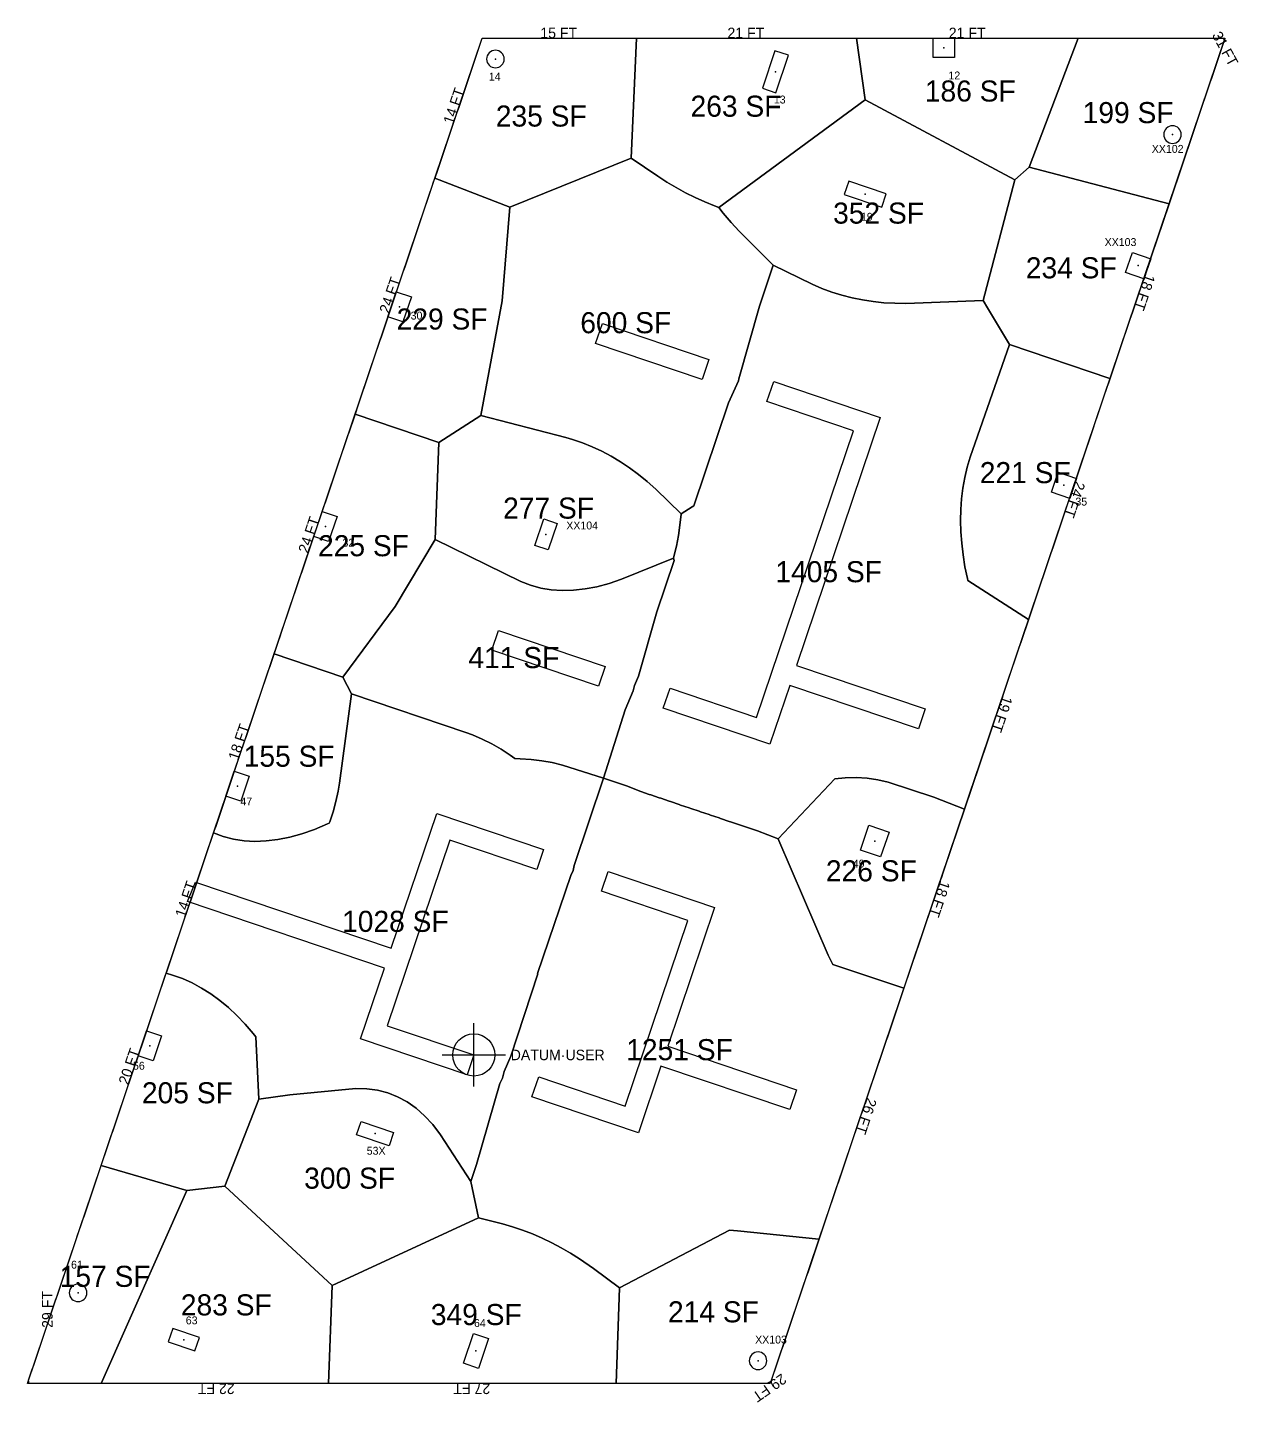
# Model space of a CAD drawing. Header units: metres. Extents: x 29 to 12657, y -13 to 49076.
# Drawn here: x 10664 to 12043, y 33037 to 34603 of the extents above; entities that cross this region are included whole.
import ezdxf
from ezdxf.enums import TextEntityAlignment as Align

# ---------------------------------------------------------------- set-up
doc = ezdxf.new("R2010")
doc.units = ezdxf.units.M
doc.layers.add('COL-IDEN', color=171, linetype='Continuous', lineweight=30)
doc.layers.add('COLS', color=52, linetype='Continuous', lineweight=20)
for name, color, linetype in [('FLOOR_11_AREA_LABELS', 3, 'Continuous'), ('FLOOR_11_BOUNDARY', 5, 'Continuous'), ('FLOOR_11_COLUMNS', 7, 'Continuous'), ('FLOOR_11_DATUM', 4, 'Continuous'), ('FLOOR_11_FASCADE_COLUMNS', 30, 'Continuous'), ('FLOOR_11_FASCADE_WALLS', 4, 'Continuous'), ('FLOOR_11_LARGE_TRIBUTARY', 6, 'Continuous'), ('FLOOR_11_TRIBUTARY_COL_0', 2, 'Continuous'), ('FLOOR_11_TRIBUTARY_COL_1', 2, 'Continuous'), ('FLOOR_11_TRIBUTARY_COL_10', 2, 'Continuous'), ('FLOOR_11_TRIBUTARY_COL_11', 2, 'Continuous'), ('FLOOR_11_TRIBUTARY_COL_12', 2, 'Continuous'), ('FLOOR_11_TRIBUTARY_COL_13', 2, 'Continuous'), ('FLOOR_11_TRIBUTARY_COL_14', 2, 'Continuous'), ('FLOOR_11_TRIBUTARY_COL_15', 2, 'Continuous'), ('FLOOR_11_TRIBUTARY_COL_16', 2, 'Continuous'), ('FLOOR_11_TRIBUTARY_COL_17', 2, 'Continuous'), ('FLOOR_11_TRIBUTARY_COL_2', 2, 'Continuous'), ('FLOOR_11_TRIBUTARY_COL_3', 2, 'Continuous'), ('FLOOR_11_TRIBUTARY_COL_4', 2, 'Continuous'), ('FLOOR_11_TRIBUTARY_COL_5', 2, 'Continuous'), ('FLOOR_11_TRIBUTARY_COL_6', 2, 'Continuous'), ('FLOOR_11_TRIBUTARY_COL_7', 2, 'Continuous'), ('FLOOR_11_TRIBUTARY_COL_8', 2, 'Continuous'), ('FLOOR_11_TRIBUTARY_COL_9', 2, 'Continuous'), ('FLOOR_11_WALL_TRIBUTARY_20', 1, 'Continuous'), ('FLOOR_11_WALL_TRIBUTARY_21', 1, 'Continuous'), ('FLOOR_11_WALL_TRIBUTARY_22', 1, 'Continuous'), ('FLOOR_11_WALL_TRIBUTARY_23', 1, 'Continuous'), ('FLOOR_11_WALL_TRIBUTARY_24', 1, 'Continuous'), ('SLAB-RESIDENTIAL', 6, 'Continuous'), ('WALL', 4, 'Continuous')]:
    doc.layers.add(name, color=color, linetype=linetype)

msp = doc.modelspace()

# ---------------------------------------------------------------- linework, layer by layer
at = {"layer": 'COLS', "lineweight": 30}
for points in [[(11695.1, 34568.9), (11695.1, 34590.9), (11719.1, 34590.9), (11719.1, 34568.9)], [(11500.5, 34533.9), (11515.7, 34528.7), (11530.1, 34571.4), (11514.9, 34576.5)], [(11636.4, 34398.3), (11641.6, 34413.5), (11598.9, 34427.9), (11593.8, 34412.7)], [(11935, 34316.9), (11914.1, 34324), (11921.8, 34346.7), (11942.7, 34339.7)], [(11091.3, 34267.7), (11074.2, 34273.4), (11083.8, 34301.8), (11100.9, 34296.1)], [(11850.4, 34066.8), (11829.6, 34073.8), (11837.3, 34096.6), (11858.1, 34089.5)], [(11006.7, 34017.6), (10989.7, 34023.3), (10999.3, 34051.8), (11016.3, 34046)], [(11256.5, 34008), (11241.4, 34013.1), (11251.6, 34043.4), (11266.8, 34038.3)], [(10906.8, 33722), (10889.7, 33727.8), (10899.3, 33756.2), (10916.4, 33750.4)], [(11635.1, 33658.5), (11612.3, 33666.2), (11621.9, 33694.6), (11644.7, 33686.9)], [(10806.9, 33426.4), (10789.8, 33432.2), (10799.4, 33460.6), (10816.5, 33454.9)], [(11075.6, 33329.7), (11038.6, 33342.1), (11043.8, 33357.3), (11080.7, 33344.8)], [(10854.4, 33096.2), (10859.6, 33111.3), (10829.3, 33121.6), (10824.1, 33106.4)], [(11177.3, 33076.2), (11160.2, 33082), (11171.8, 33116.1), (11188.8, 33110.3)]]:
    msp.add_lwpolyline(points, close=True, dxfattribs=at)
for points in [[(11206.6, 34567, 0.414214), (11196.6, 34577, 0.414214), (11186.6, 34567, 0.414214), (11196.6, 34557, 0.414214)], [(11977.5, 34481, 0.414214), (11967.5, 34491, 0.414214), (11957.5, 34481, 0.414214), (11967.5, 34471, 0.414214)], [(10731.5, 33162.2, 0.414214), (10721.5, 33172.2, 0.414214), (10711.5, 33162.2, 0.414214), (10721.5, 33152.2, 0.414214)], [(11505.6, 33084.9, 0.414214), (11495.6, 33094.9, 0.414214), (11485.6, 33084.9, 0.414214), (11495.6, 33074.9, 0.414214)]]:
    msp.add_lwpolyline(points, format="xyb", close=True, dxfattribs=at)
at = {"layer": 'FLOOR_11_BOUNDARY'}
msp.add_lwpolyline([(11181.7, 34590.7), (12027.2, 34590.7), (11509.4, 33059), (10663.9, 33059), (11181.7, 34590.7)], close=True, dxfattribs=at)
at = {"layer": 'FLOOR_11_COLUMNS'}
for p in [(11707.1, 34579.9), (11196.6, 34567), (11515.3, 34552.6), (11967.5, 34481), (11617.7, 34413.1), (11928.4, 34331.8), (11087.5, 34284.8), (11843.8, 34081.7), (11003, 34034.7), (11254.1, 34025.7), (10903.1, 33739.1), (11628.5, 33676.6), (10803.1, 33443.5), (11059.7, 33343.5), (10721.5, 33162.2), (10841.9, 33108.9), (11174.5, 33096.1), (11495.6, 33084.9)]:
    msp.add_point(p, dxfattribs=at)
at = {"layer": 'FLOOR_11_DATUM'}
for p, q in [((11172, 33397.1), (11172, 33469.1)), ((11136, 33433.1), (11208, 33433.1))]:
    msp.add_line(p, q, dxfattribs=at)
msp.add_circle((11172, 33433.1), 24, dxfattribs=at)
at = {"layer": 'FLOOR_11_FASCADE_COLUMNS'}
for points in [[(11128.3, 34432.7), (11130.2, 34438.3), (11132.1, 34444), (11134, 34449.7), (11135.9, 34455.4), (11137.9, 34461.1), (11139.8, 34466.8), (11141.7, 34472.5), (11143.6, 34478.1), (11145.5, 34483.8), (11147.5, 34489.5), (11149.4, 34495.2), (11151.3, 34500.9), (11153.2, 34506.6), (11155.2, 34512.2), (11157.1, 34517.9), (11159, 34523.6), (11160.9, 34529.3), (11162.8, 34535), (11164.8, 34540.7), (11166.7, 34546.3), (11168.6, 34552), (11170.5, 34557.7), (11172.4, 34563.4), (11174.4, 34569.1), (11176.3, 34574.8), (11178.2, 34580.4), (11180.1, 34586.1), (11181.7, 34590.7)], [(11181.7, 34590.7), (11187.7, 34590.7), (11193.7, 34590.7), (11199.7, 34590.7), (11205.7, 34590.7), (11211.7, 34590.7), (11217.7, 34590.7), (11223.7, 34590.7), (11229.7, 34590.7), (11235.7, 34590.7), (11241.7, 34590.7), (11247.7, 34590.7), (11253.7, 34590.7), (11259.7, 34590.7), (11265.7, 34590.7), (11271.7, 34590.7), (11277.7, 34590.7), (11283.7, 34590.7), (11289.7, 34590.7), (11295.7, 34590.7), (11301.7, 34590.7), (11307.7, 34590.7), (11313.7, 34590.7), (11319.7, 34590.7), (11325.7, 34590.7), (11331.7, 34590.7), (11337.7, 34590.7), (11343.7, 34590.7), (11349.7, 34590.7), (11355.7, 34590.7)], [(11355.7, 34590.7), (11361.7, 34590.7), (11367.7, 34590.7), (11373.7, 34590.7), (11379.7, 34590.7), (11385.7, 34590.7), (11391.7, 34590.7), (11397.7, 34590.7), (11403.7, 34590.7), (11409.7, 34590.7), (11415.7, 34590.7), (11421.7, 34590.7), (11427.7, 34590.7), (11433.7, 34590.7), (11439.7, 34590.7), (11445.7, 34590.7), (11451.7, 34590.7), (11457.7, 34590.7), (11463.7, 34590.7), (11469.7, 34590.7), (11475.7, 34590.7), (11481.7, 34590.7), (11487.7, 34590.7), (11493.7, 34590.7), (11499.7, 34590.7), (11505.7, 34590.7), (11511.7, 34590.7), (11517.7, 34590.7), (11523.7, 34590.7), (11529.7, 34590.7), (11535.7, 34590.7), (11541.7, 34590.7), (11547.7, 34590.7), (11553.7, 34590.7), (11559.7, 34590.7), (11565.7, 34590.7), (11571.7, 34590.7), (11577.7, 34590.7), (11583.7, 34590.7), (11589.7, 34590.7), (11595.7, 34590.7), (11601.7, 34590.7), (11607.7, 34590.7)], [(11607.7, 34590.7), (11613.7, 34590.7), (11619.7, 34590.7), (11625.7, 34590.7), (11631.7, 34590.7), (11637.7, 34590.7), (11643.7, 34590.7), (11649.7, 34590.7), (11655.7, 34590.7), (11661.7, 34590.7), (11667.7, 34590.7), (11673.7, 34590.7), (11679.7, 34590.7), (11685.7, 34590.7), (11691.7, 34590.7), (11697.7, 34590.7), (11703.7, 34590.7), (11709.7, 34590.7), (11715.7, 34590.7), (11721.7, 34590.7), (11727.7, 34590.7), (11733.7, 34590.7), (11739.7, 34590.7), (11745.7, 34590.7), (11751.7, 34590.7), (11757.7, 34590.7), (11763.7, 34590.7), (11769.7, 34590.7), (11775.7, 34590.7), (11781.7, 34590.7), (11787.7, 34590.7), (11793.7, 34590.7), (11799.7, 34590.7), (11805.7, 34590.7), (11811.7, 34590.7), (11817.7, 34590.7), (11823.7, 34590.7), (11829.7, 34590.7), (11835.7, 34590.7), (11841.7, 34590.7), (11847.7, 34590.7), (11853.7, 34590.7), (11859.7, 34590.7)], [(11859.7, 34590.7), (11865.7, 34590.7), (11871.7, 34590.7), (11877.7, 34590.7), (11883.7, 34590.7), (11889.7, 34590.7), (11895.7, 34590.7), (11901.7, 34590.7), (11907.7, 34590.7), (11913.7, 34590.7), (11919.7, 34590.7), (11925.7, 34590.7), (11931.7, 34590.7), (11937.7, 34590.7), (11943.7, 34590.7), (11949.7, 34590.7), (11955.7, 34590.7), (11961.7, 34590.7), (11967.7, 34590.7), (11973.7, 34590.7), (11979.7, 34590.7), (11985.7, 34590.7), (11991.7, 34590.7), (11997.7, 34590.7), (12003.7, 34590.7), (12009.7, 34590.7), (12015.7, 34590.7), (12021.7, 34590.7), (12027, 34590.3), (12025.1, 34584.6), (12023.2, 34578.9), (12021.3, 34573.2), (12019.3, 34567.5), (12017.4, 34561.8), (12015.5, 34556.2), (12013.6, 34550.5), (12011.7, 34544.8), (12009.7, 34539.1), (12007.8, 34533.4), (12005.9, 34527.7), (12004, 34522), (12002.1, 34516.4), (12000.1, 34510.7), (11998.2, 34505), (11996.3, 34499.3), (11994.4, 34493.6), (11992.5, 34487.9), (11990.5, 34482.3), (11988.6, 34476.6), (11986.7, 34470.9), (11984.8, 34465.2), (11982.8, 34459.5), (11980.9, 34453.8), (11979, 34448.2), (11977.1, 34442.5), (11975.2, 34436.8), (11973.2, 34431.1), (11971.3, 34425.4), (11969.4, 34419.7), (11967.5, 34414.1), (11965.6, 34408.4), (11963.6, 34402.7)], [(11036, 34159.8), (11037.9, 34165.5), (11039.9, 34171.2), (11041.8, 34176.9), (11043.7, 34182.6), (11045.6, 34188.3), (11047.6, 34193.9), (11049.5, 34199.6), (11051.4, 34205.3), (11053.3, 34211), (11055.2, 34216.7), (11057.2, 34222.4), (11059.1, 34228), (11061, 34233.7), (11062.9, 34239.4), (11064.8, 34245.1), (11066.8, 34250.8), (11068.7, 34256.5), (11070.6, 34262.1), (11072.5, 34267.8), (11074.5, 34273.5), (11076.4, 34279.2), (11078.3, 34284.9), (11080.2, 34290.6), (11082.1, 34296.2), (11084.1, 34301.9), (11086, 34307.6), (11087.9, 34313.3), (11089.8, 34319), (11091.7, 34324.7), (11093.7, 34330.4), (11095.6, 34336), (11097.5, 34341.7), (11099.4, 34347.4), (11101.4, 34353.1), (11103.3, 34358.8), (11105.2, 34364.5), (11107.1, 34370.1), (11109, 34375.8), (11111, 34381.5), (11112.9, 34387.2), (11114.8, 34392.9), (11116.7, 34398.6), (11118.6, 34404.2), (11120.6, 34409.9), (11122.5, 34415.6), (11124.4, 34421.3), (11126.3, 34427), (11128.3, 34432.7)], [(11963.6, 34402.7), (11961.7, 34397), (11959.8, 34391.3), (11957.9, 34385.6), (11955.9, 34379.9), (11954, 34374.3), (11952.1, 34368.6), (11950.2, 34362.9), (11948.3, 34357.2), (11946.3, 34351.5), (11944.4, 34345.8), (11942.5, 34340.2), (11940.6, 34334.5), (11938.7, 34328.8), (11936.7, 34323.1), (11934.8, 34317.4), (11932.9, 34311.7), (11931, 34306.1), (11929, 34300.4), (11927.1, 34294.7), (11925.2, 34289), (11923.3, 34283.3), (11921.4, 34277.6), (11919.4, 34272), (11917.5, 34266.3), (11915.6, 34260.6), (11913.7, 34254.9), (11911.8, 34249.2), (11909.8, 34243.5), (11907.9, 34237.8), (11906, 34232.2), (11904.1, 34226.5), (11902.1, 34220.8), (11900.2, 34215.1), (11898.3, 34209.4), (11896.4, 34203.7)], [(11896.4, 34203.7), (11894.5, 34198.1), (11892.5, 34192.4), (11890.6, 34186.7), (11888.7, 34181), (11886.8, 34175.3), (11884.9, 34169.6), (11882.9, 34164), (11881, 34158.3), (11879.1, 34152.6), (11877.2, 34146.9), (11875.3, 34141.2), (11873.3, 34135.5), (11871.4, 34129.8), (11869.5, 34124.2), (11867.6, 34118.5), (11865.6, 34112.8), (11863.7, 34107.1), (11861.8, 34101.4), (11859.9, 34095.7), (11858, 34090.1), (11856, 34084.4), (11854.1, 34078.7), (11852.2, 34073), (11850.3, 34067.3), (11848.4, 34061.6), (11846.4, 34056), (11844.5, 34050.3), (11842.6, 34044.6), (11840.7, 34038.9), (11838.7, 34033.2), (11836.8, 34027.5), (11834.9, 34021.9), (11833, 34016.2), (11831.1, 34010.5), (11829.1, 34004.8), (11827.2, 33999.1), (11825.3, 33993.4), (11823.4, 33987.7), (11821.5, 33982.1), (11819.5, 33976.4), (11817.6, 33970.7), (11815.7, 33965), (11813.8, 33959.3), (11811.8, 33953.6), (11809.9, 33948), (11808, 33942.3), (11806.1, 33936.6), (11804.2, 33930.9)], [(10943.8, 33887), (10945.7, 33892.7), (10947.6, 33898.4), (10949.6, 33904.1), (10951.5, 33909.7), (10953.4, 33915.4), (10955.3, 33921.1), (10957.3, 33926.8), (10959.2, 33932.5), (10961.1, 33938.2), (10963, 33943.8), (10964.9, 33949.5), (10966.9, 33955.2), (10968.8, 33960.9), (10970.7, 33966.6), (10972.6, 33972.3), (10974.5, 33977.9), (10976.5, 33983.6), (10978.4, 33989.3), (10980.3, 33995), (10982.2, 34000.7), (10984.2, 34006.4), (10986.1, 34012), (10988, 34017.7), (10989.9, 34023.4), (10991.8, 34029.1), (10993.8, 34034.8), (10995.7, 34040.5), (10997.6, 34046.2), (10999.5, 34051.8), (11001.4, 34057.5), (11003.4, 34063.2), (11005.3, 34068.9), (11007.2, 34074.6), (11009.1, 34080.3), (11011.1, 34085.9), (11013, 34091.6), (11014.9, 34097.3), (11016.8, 34103), (11018.7, 34108.7), (11020.7, 34114.4), (11022.6, 34120), (11024.5, 34125.7), (11026.4, 34131.4), (11028.3, 34137.1), (11030.3, 34142.8), (11032.2, 34148.5), (11034.1, 34154.1), (11036, 34159.8)], [(10876.6, 33688.1), (10878.5, 33693.7), (10880.4, 33699.4), (10882.3, 33705.1), (10884.2, 33710.8), (10886.2, 33716.5), (10888.1, 33722.2), (10890, 33727.8), (10891.9, 33733.5), (10893.8, 33739.2), (10895.8, 33744.9), (10897.7, 33750.6), (10899.6, 33756.3), (10901.5, 33761.9), (10903.5, 33767.6), (10905.4, 33773.3), (10907.3, 33779), (10909.2, 33784.7), (10911.1, 33790.4), (10913.1, 33796.1), (10915, 33801.7), (10916.9, 33807.4), (10918.8, 33813.1), (10920.7, 33818.8), (10922.7, 33824.5), (10924.6, 33830.2), (10926.5, 33835.8), (10928.4, 33841.5), (10930.4, 33847.2), (10932.3, 33852.9), (10934.2, 33858.6), (10936.1, 33864.3), (10938, 33869.9), (10940, 33875.6), (10941.9, 33881.3), (10943.8, 33887)], [(11731.2, 33714.9), (11729.2, 33709.2), (11727.3, 33703.5), (11725.4, 33697.9), (11723.5, 33692.2), (11721.5, 33686.5), (11719.6, 33680.8), (11717.7, 33675.1), (11715.8, 33669.4), (11713.9, 33663.8), (11711.9, 33658.1), (11710, 33652.4), (11708.1, 33646.7), (11706.2, 33641), (11704.3, 33635.3), (11702.3, 33629.7), (11700.4, 33624), (11698.5, 33618.3), (11696.6, 33612.6), (11694.6, 33606.9), (11692.7, 33601.2), (11690.8, 33595.5), (11688.9, 33589.9), (11687, 33584.2), (11685, 33578.5), (11683.1, 33572.8), (11681.2, 33567.1), (11679.3, 33561.4), (11677.4, 33555.8), (11675.4, 33550.1), (11673.5, 33544.4), (11671.6, 33538.7), (11669.7, 33533), (11667.7, 33527.3), (11665.8, 33521.7), (11663.9, 33516), (11662, 33510.3)], [(10747.8, 33307.2), (10749.7, 33312.9), (10751.7, 33318.6), (10753.6, 33324.3), (10755.5, 33330), (10757.4, 33335.6), (10759.3, 33341.3), (10761.3, 33347), (10763.2, 33352.7), (10765.1, 33358.4), (10767, 33364.1), (10769, 33369.8), (10770.9, 33375.4), (10772.8, 33381.1), (10774.7, 33386.8), (10776.6, 33392.5), (10778.6, 33398.2), (10780.5, 33403.9), (10782.4, 33409.5), (10784.3, 33415.2), (10786.2, 33420.9), (10788.2, 33426.6), (10790.1, 33432.3), (10792, 33438), (10793.9, 33443.6), (10795.9, 33449.3), (10797.8, 33455), (10799.7, 33460.7), (10801.6, 33466.4), (10803.5, 33472.1), (10805.5, 33477.7), (10807.4, 33483.4), (10809.3, 33489.1), (10811.2, 33494.8), (10813.1, 33500.5), (10815.1, 33506.2), (10817, 33511.9), (10818.9, 33517.5), (10820.8, 33523.2), (10822.8, 33528.9)], [(10749.8, 33059), (10743.8, 33059), (10737.8, 33059), (10731.8, 33059), (10725.8, 33059), (10719.8, 33059), (10713.8, 33059), (10707.8, 33059), (10701.8, 33059), (10695.8, 33059), (10689.8, 33059), (10683.8, 33059), (10677.8, 33059), (10671.8, 33059), (10665.8, 33059), (10665.2, 33062.8), (10667.1, 33068.5), (10669, 33074.2), (10671, 33079.9), (10672.9, 33085.5), (10674.8, 33091.2), (10676.7, 33096.9), (10678.6, 33102.6), (10680.6, 33108.3), (10682.5, 33114), (10684.4, 33119.7), (10686.3, 33125.3), (10688.3, 33131), (10690.2, 33136.7), (10692.1, 33142.4), (10694, 33148.1), (10695.9, 33153.8), (10697.9, 33159.4), (10699.8, 33165.1), (10701.7, 33170.8), (10703.6, 33176.5), (10705.5, 33182.2), (10707.5, 33187.9), (10709.4, 33193.5), (10711.3, 33199.2), (10713.2, 33204.9), (10715.2, 33210.6), (10717.1, 33216.3), (10719, 33222), (10720.9, 33227.7), (10722.8, 33233.3), (10724.8, 33239), (10726.7, 33244.7), (10728.6, 33250.4), (10730.5, 33256.1), (10732.4, 33261.8), (10734.4, 33267.4), (10736.3, 33273.1), (10738.2, 33278.8), (10740.1, 33284.5), (10742.1, 33290.2), (10744, 33295.9), (10745.9, 33301.5), (10747.8, 33307.2)], [(11564, 33220.4), (11562.1, 33214.7), (11560.2, 33209), (11558.2, 33203.3), (11556.3, 33197.7), (11554.4, 33192), (11552.5, 33186.3), (11550.5, 33180.6), (11548.6, 33174.9), (11546.7, 33169.2), (11544.8, 33163.6), (11542.9, 33157.9), (11540.9, 33152.2), (11539, 33146.5), (11537.1, 33140.8), (11535.2, 33135.1), (11533.3, 33129.5), (11531.3, 33123.8), (11529.4, 33118.1), (11527.5, 33112.4), (11525.6, 33106.7), (11523.7, 33101), (11521.7, 33095.4), (11519.8, 33089.7), (11517.9, 33084), (11516, 33078.3), (11514, 33072.6), (11512.1, 33066.9), (11510.2, 33061.2), (11505.8, 33059), (11499.8, 33059), (11493.8, 33059), (11487.8, 33059), (11481.8, 33059), (11475.8, 33059), (11469.8, 33059), (11463.8, 33059), (11457.8, 33059), (11451.8, 33059), (11445.8, 33059), (11439.8, 33059), (11433.8, 33059), (11427.8, 33059), (11421.8, 33059), (11415.8, 33059), (11409.8, 33059), (11403.8, 33059), (11397.8, 33059), (11391.8, 33059), (11385.8, 33059), (11379.8, 33059), (11373.8, 33059), (11367.8, 33059), (11361.8, 33059), (11355.8, 33059), (11349.8, 33059), (11343.8, 33059), (11337.8, 33059), (11331.8, 33059)], [(11007.8, 33059), (11001.8, 33059), (10995.8, 33059), (10989.8, 33059), (10983.8, 33059), (10977.8, 33059), (10971.8, 33059), (10965.8, 33059), (10959.8, 33059), (10953.8, 33059), (10947.8, 33059), (10941.8, 33059), (10935.8, 33059), (10929.8, 33059), (10923.8, 33059), (10917.8, 33059), (10911.8, 33059), (10905.8, 33059), (10899.8, 33059), (10893.8, 33059), (10887.8, 33059), (10881.8, 33059), (10875.8, 33059), (10869.8, 33059), (10863.8, 33059), (10857.8, 33059), (10851.8, 33059), (10845.8, 33059), (10839.8, 33059), (10833.8, 33059), (10827.8, 33059), (10821.8, 33059), (10815.8, 33059), (10809.8, 33059), (10803.8, 33059), (10797.8, 33059), (10791.8, 33059), (10785.8, 33059), (10779.8, 33059), (10773.8, 33059), (10767.8, 33059), (10761.8, 33059), (10755.8, 33059), (10749.8, 33059)], [(11331.8, 33059), (11325.8, 33059), (11319.8, 33059), (11313.8, 33059), (11307.8, 33059), (11301.8, 33059), (11295.8, 33059), (11289.8, 33059), (11283.8, 33059), (11277.8, 33059), (11271.8, 33059), (11265.8, 33059), (11259.8, 33059), (11253.8, 33059), (11247.8, 33059), (11241.8, 33059), (11235.8, 33059), (11229.8, 33059), (11223.8, 33059), (11217.8, 33059), (11211.8, 33059), (11205.8, 33059), (11199.8, 33059), (11193.8, 33059), (11187.8, 33059), (11181.8, 33059), (11175.8, 33059), (11169.8, 33059), (11163.8, 33059), (11157.8, 33059), (11151.8, 33059), (11145.8, 33059), (11139.8, 33059), (11133.8, 33059), (11127.8, 33059), (11121.8, 33059), (11115.8, 33059), (11109.8, 33059), (11103.8, 33059), (11097.8, 33059), (11091.8, 33059), (11085.8, 33059), (11079.8, 33059), (11073.8, 33059), (11067.8, 33059), (11061.8, 33059), (11055.8, 33059), (11049.8, 33059), (11043.8, 33059), (11037.8, 33059), (11031.8, 33059), (11025.8, 33059), (11019.8, 33059), (11013.8, 33059), (11007.8, 33059)]]:
    msp.add_lwpolyline(points, dxfattribs=at)
at = {"layer": 'FLOOR_11_FASCADE_WALLS'}
for points in [[(11804.2, 33930.9), (11802.2, 33925.2), (11800.3, 33919.5), (11798.4, 33913.9), (11796.5, 33908.2), (11794.6, 33902.5), (11792.6, 33896.8), (11790.7, 33891.1), (11788.8, 33885.4), (11786.9, 33879.8), (11784.9, 33874.1), (11783, 33868.4), (11781.1, 33862.7), (11779.2, 33857), (11777.3, 33851.3), (11775.3, 33845.6), (11773.4, 33840), (11771.5, 33834.3), (11769.6, 33828.6), (11767.7, 33822.9), (11765.7, 33817.2), (11763.8, 33811.5), (11761.9, 33805.9), (11760, 33800.2), (11758.1, 33794.5), (11756.1, 33788.8), (11754.2, 33783.1), (11752.3, 33777.4), (11750.4, 33771.8), (11748.4, 33766.1), (11746.5, 33760.4), (11744.6, 33754.7), (11742.7, 33749), (11740.8, 33743.3), (11738.8, 33737.6), (11736.9, 33732), (11735, 33726.3), (11733.1, 33720.6), (11731.2, 33714.9)], [(10822.8, 33528.9), (10824.7, 33534.6), (10826.6, 33540.3), (10828.5, 33546), (10830.4, 33551.6), (10832.4, 33557.3), (10834.3, 33563), (10836.2, 33568.7), (10838.1, 33574.4), (10840, 33580.1), (10842, 33585.7), (10843.9, 33591.4), (10845.8, 33597.1), (10847.7, 33602.8), (10849.7, 33608.5), (10851.6, 33614.2), (10853.5, 33619.8), (10855.4, 33625.5), (10857.3, 33631.2), (10859.3, 33636.9), (10861.2, 33642.6), (10863.1, 33648.3), (10865, 33654), (10866.9, 33659.6), (10868.9, 33665.3), (10870.8, 33671), (10872.7, 33676.7), (10874.6, 33682.4), (10876.6, 33688.1)], [(11662, 33510.3), (11660.1, 33504.6), (11658.1, 33498.9), (11656.2, 33493.2), (11654.3, 33487.6), (11652.4, 33481.9), (11650.5, 33476.2), (11648.5, 33470.5), (11646.6, 33464.8), (11644.7, 33459.1), (11642.8, 33453.4), (11640.9, 33447.8), (11638.9, 33442.1), (11637, 33436.4), (11635.1, 33430.7), (11633.2, 33425), (11631.2, 33419.3), (11629.3, 33413.7), (11627.4, 33408), (11625.5, 33402.3), (11623.6, 33396.6), (11621.6, 33390.9), (11619.7, 33385.2), (11617.8, 33379.6), (11615.9, 33373.9), (11614, 33368.2), (11612, 33362.5), (11610.1, 33356.8), (11608.2, 33351.1), (11606.3, 33345.4), (11604.3, 33339.8), (11602.4, 33334.1), (11600.5, 33328.4), (11598.6, 33322.7), (11596.7, 33317), (11594.7, 33311.3), (11592.8, 33305.7), (11590.9, 33300), (11589, 33294.3), (11587.1, 33288.6), (11585.1, 33282.9), (11583.2, 33277.2), (11581.3, 33271.6), (11579.4, 33265.9), (11577.4, 33260.2), (11575.5, 33254.5), (11573.6, 33248.8), (11571.7, 33243.1), (11569.8, 33237.5), (11567.8, 33231.8), (11565.9, 33226.1), (11564, 33220.4)]]:
    msp.add_lwpolyline(points, dxfattribs=at)
at = {"layer": 'FLOOR_11_LARGE_TRIBUTARY'}
for points in [[(11351.2, 34454.3), (11213, 34398.4), (11127.8, 34431.4), (11181.7, 34590.7), (11357.4, 34590.7), (11351.2, 34454.3)], [(11351.2, 34454.3), (11357.4, 34590.7), (11607.7, 34590.7), (11617.7, 34520.5), (11450.8, 34398), (11446, 34399.8), (11434.9, 34404.4), (11423.9, 34409.4), (11413.1, 34414.8), (11402.4, 34420.7), (11391.8, 34426.9), (11381.4, 34433.5), (11351.2, 34454.3)], [(11804.4, 34444), (11787.9, 34429.3), (11617.7, 34520.5), (11607.7, 34590.7), (11860.2, 34590.7), (11804.4, 34444)], [(11804.4, 34444), (11860.2, 34590.7), (12027.2, 34590.7), (11963.5, 34402.3), (11804.4, 34444)], [(11450.8, 34398), (11617.7, 34520.5), (11787.9, 34429.3), (11752, 34292.2), (11663.9, 34288.8), (11651.3, 34288.9), (11638.9, 34289.6), (11626.6, 34290.9), (11614.6, 34292.7), (11602.7, 34295.1), (11591.1, 34298.1), (11579.6, 34301.7), (11568.3, 34305.8), (11557.3, 34310.5), (11512.9, 34332.2), (11474.2, 34370.9), (11465, 34380.9), (11455.9, 34391.5), (11450.8, 34398)], [(11339.1, 34108.5), (11328.5, 34114.7), (11317.8, 34120.4), (11306.8, 34125.5), (11295.7, 34129.9), (11284.3, 34133.8), (11276.6, 34135.9), (11179.9, 34161.1), (11204.3, 34291.7), (11213, 34398.4), (11351.2, 34454.3), (11381.4, 34433.5), (11391.8, 34426.9), (11402.4, 34420.7), (11413.1, 34414.8), (11423.9, 34409.4), (11434.9, 34404.4), (11446, 34399.8), (11450.8, 34398), (11455.9, 34391.5), (11465, 34380.9), (11474.2, 34370.9), (11512.9, 34332.2), (11497.1, 34285.6), (11473.8, 34202.7), (11473.5, 34200.7), (11462, 34175.6), (11422.4, 34058.4), (11420.6, 34057.1), (11408, 34049), (11379.2, 34077.3), (11369.5, 34086), (11359.5, 34094.1), (11349.4, 34101.6), (11339.1, 34108.5)], [(11781.8, 34242), (11756.8, 34283.7), (11752, 34292.2), (11787.9, 34429.3), (11804.4, 34444), (11963.5, 34402.3), (11896.2, 34203.3), (11781.8, 34242)], [(11213, 34398.4), (11204.3, 34291.7), (11179.9, 34161.1), (11132.1, 34130.3), (11036.9, 34162.5), (11127.8, 34431.4), (11213, 34398.4)], [(11441.6, 33706.1), (11440, 33706.7), (11430.2, 33709.9), (11428.6, 33710.6), (11418.9, 33713.8), (11417.3, 33714.4), (11407.5, 33717.6), (11405.9, 33718.3), (11396.1, 33721.5), (11394.5, 33722.1), (11384.8, 33725.3), (11383.2, 33725.9), (11373.4, 33729.1), (11371.8, 33729.8), (11362, 33733), (11345.8, 33739.4), (11319.8, 33748.2), (11319.8, 33748.3), (11344.2, 33826), (11353.5, 33847.5), (11355.1, 33853.6), (11359.6, 33864.2), (11380.4, 33937.7), (11400.2, 33996.1), (11399.4, 33998.7), (11399.9, 34000.7), (11402.6, 34012.5), (11404.9, 34024.4), (11406.7, 34036.4), (11408, 34048.7), (11408, 34049), (11420.6, 34057.1), (11422.4, 34058.4), (11462, 34175.6), (11473.5, 34200.7), (11473.8, 34202.7), (11497.1, 34285.6), (11512.9, 34332.2), (11557.3, 34310.5), (11568.3, 34305.8), (11579.6, 34301.7), (11591.1, 34298.1), (11602.7, 34295.1), (11614.6, 34292.7), (11626.6, 34290.9), (11638.9, 34289.6), (11651.3, 34288.9), (11663.9, 34288.8), (11752, 34292.2), (11756.8, 34283.7), (11781.8, 34242), (11737, 34113.7), (11733.7, 34102.2), (11731, 34090.5), (11728.9, 34078.5), (11727.4, 34066.3), (11726.5, 34054), (11726.2, 34041.4), (11726.5, 34028.6), (11727.5, 34015.6), (11729, 34002.4), (11731.2, 33989), (11734, 33975.4), (11734.5, 33973.2), (11803.5, 33929), (11775.9, 33847.3), (11756.3, 33789.3), (11730.5, 33713), (11695.6, 33726.6), (11643.7, 33743.7), (11632, 33746.4), (11619.9, 33748.2), (11607.5, 33749), (11594.8, 33748.7), (11583.2, 33747.6), (11518.5, 33679.3), (11494.9, 33688.4), (11464.3, 33698.4), (11462.7, 33699), (11453, 33702.2), (11451.4, 33702.9), (11441.6, 33706.1)], [(11734.5, 33973.2), (11734, 33975.4), (11731.2, 33989), (11729, 34002.4), (11727.5, 34015.6), (11726.5, 34028.6), (11726.2, 34041.4), (11726.5, 34054), (11727.4, 34066.3), (11728.9, 34078.5), (11731, 34090.5), (11733.7, 34102.2), (11737, 34113.7), (11781.8, 34242), (11896.2, 34203.3), (11803.5, 33929), (11734.5, 33973.2)], [(11132.1, 34130.3), (11128.2, 34019.9), (11082.5, 33943.7), (11022.8, 33863.3), (10944.7, 33889.7), (11036.9, 34162.5), (11132.1, 34130.3)], [(11132.1, 34130.3), (11179.9, 34161.1), (11276.6, 34135.9), (11284.3, 34133.8), (11295.7, 34129.9), (11306.8, 34125.5), (11317.8, 34120.4), (11328.5, 34114.7), (11339.1, 34108.5), (11349.4, 34101.6), (11359.5, 34094.1), (11369.5, 34086), (11379.2, 34077.3), (11408, 34049), (11408, 34048.7), (11406.7, 34036.4), (11404.9, 34024.4), (11402.6, 34012.5), (11399.9, 34000.7), (11399.4, 33998.7), (11340.3, 33974.7), (11326, 33969.9), (11312.1, 33966.2), (11298.6, 33963.6), (11285.4, 33962.2), (11272.6, 33961.9), (11260.2, 33962.7), (11248.2, 33964.7), (11236.6, 33967.8), (11225.4, 33972), (11128.2, 34019.9), (11132.1, 34130.3)], [(11224.8, 33770.4), (11218.6, 33770.5), (11213.4, 33774.3), (11203.1, 33781.2), (11192.5, 33787.3), (11181.7, 33792.8), (11170.6, 33797.6), (11163.1, 33800.3), (11032.9, 33844.3), (11022.8, 33863.3), (11082.5, 33943.7), (11128.2, 34019.9), (11225.4, 33972), (11236.6, 33967.8), (11248.2, 33964.7), (11260.2, 33962.7), (11272.6, 33961.9), (11285.4, 33962.2), (11298.6, 33963.6), (11312.1, 33966.2), (11326, 33969.9), (11340.3, 33974.7), (11399.4, 33998.7), (11400.2, 33996.1), (11380.4, 33937.7), (11359.6, 33864.2), (11355.1, 33853.6), (11353.5, 33847.5), (11344.2, 33826), (11319.8, 33748.3), (11272.9, 33763), (11261.3, 33765.9), (11249.3, 33768.1), (11237.2, 33769.6), (11224.8, 33770.4)], [(11022.8, 33863.3), (11032.9, 33844.3), (11019, 33742.4), (11017.5, 33733.4), (11015, 33721.6), (11011.8, 33710), (11008, 33698.6), (11007.4, 33697), (11005.6, 33696.1), (10990.8, 33689.9), (10976.4, 33684.9), (10962.5, 33681), (10948.9, 33678.3), (10935.7, 33676.7), (10922.8, 33676.2), (10910.4, 33676.9), (10898.4, 33678.8), (10886.7, 33681.8), (10875.8, 33685.8), (10944.7, 33889.7), (11022.8, 33863.3)], [(10920.7, 33457.6), (10911.6, 33468.2), (10902.2, 33478), (10892.6, 33487), (10882.7, 33495.2), (10872.5, 33502.6), (10862.1, 33509.2), (10851.4, 33515), (10840.4, 33520), (10829.1, 33524.1), (10821.9, 33526.2), (10850.3, 33610.3), (10853.2, 33618.9), (10856.8, 33629.8), (10875.8, 33685.8), (10886.7, 33681.8), (10898.4, 33678.8), (10910.4, 33676.9), (10922.8, 33676.2), (10935.7, 33676.7), (10948.9, 33678.3), (10962.5, 33681), (10976.4, 33684.9), (10990.8, 33689.9), (11005.6, 33696.1), (11007.4, 33697), (11008, 33698.6), (11011.8, 33710), (11015, 33721.6), (11017.5, 33733.4), (11019, 33742.4), (11032.9, 33844.3), (11163.1, 33800.3), (11170.6, 33797.6), (11181.7, 33792.8), (11192.5, 33787.3), (11203.1, 33781.2), (11213.4, 33774.3), (11218.6, 33770.5), (11224.8, 33770.4), (11237.2, 33769.6), (11249.3, 33768.1), (11261.3, 33765.9), (11272.9, 33763), (11319.8, 33748.3), (11319.8, 33748.2), (11286.2, 33648.9), (11285.1, 33642.9), (11282.3, 33637.5), (11244.6, 33525.8), (11245, 33525.4), (11214.3, 33431.5), (11206.5, 33414.2), (11204.5, 33406.8), (11201.7, 33400.6), (11175.1, 33308.5), (11168.5, 33289.1), (11134.1, 33342.3), (11125.3, 33353.7), (11116, 33363.8), (11106.3, 33372.4), (11096, 33379.7), (11085.3, 33385.5), (11074.2, 33389.9), (11062.5, 33392.9), (11050.4, 33394.5), (11037.8, 33394.7), (10962.5, 33387.7), (10927.3, 33382.9), (10923.7, 33453.7), (10920.7, 33457.6)], [(11271.4, 33213.6), (11260.7, 33219.3), (11249.8, 33224.5), (11238.7, 33229.3), (11227.5, 33233.6), (11216.1, 33237.5), (11204.6, 33240.9), (11177.2, 33247.7), (11168.5, 33289.1), (11175.1, 33308.5), (11201.7, 33400.6), (11204.5, 33406.8), (11206.5, 33414.2), (11214.3, 33431.5), (11245, 33525.4), (11244.6, 33525.8), (11282.3, 33637.5), (11285.1, 33642.9), (11286.2, 33648.9), (11319.8, 33748.2), (11345.8, 33739.4), (11362, 33733), (11371.8, 33729.8), (11373.4, 33729.1), (11383.2, 33725.9), (11384.8, 33725.3), (11394.5, 33722.1), (11396.1, 33721.5), (11405.9, 33718.3), (11407.5, 33717.6), (11417.3, 33714.4), (11418.9, 33713.8), (11428.6, 33710.6), (11430.2, 33709.9), (11440, 33706.7), (11441.6, 33706.1), (11451.4, 33702.9), (11453, 33702.2), (11462.7, 33699), (11464.3, 33698.4), (11494.9, 33688.4), (11518.5, 33679.3), (11519.3, 33677.3), (11575.6, 33546.8), (11580.8, 33536.1), (11661.5, 33509), (11636, 33433.5), (11610, 33356.6), (11577.5, 33260.3), (11564.9, 33223.2), (11472.1, 33232.9), (11463.1, 33233.5), (11337.8, 33167.9), (11308.2, 33189.8), (11292.4, 33200.8), (11282, 33207.4), (11271.4, 33213.6)], [(11580.8, 33536.1), (11575.6, 33546.8), (11519.3, 33677.3), (11518.5, 33679.3), (11583.2, 33747.6), (11594.8, 33748.7), (11607.5, 33749), (11619.9, 33748.2), (11632, 33746.4), (11643.7, 33743.7), (11695.6, 33726.6), (11730.5, 33713), (11661.5, 33509), (11580.8, 33536.1)], [(10829.1, 33524.1), (10840.4, 33520), (10851.4, 33515), (10862.1, 33509.2), (10872.5, 33502.6), (10882.7, 33495.2), (10892.6, 33487), (10902.2, 33478), (10911.6, 33468.2), (10920.7, 33457.6), (10923.7, 33453.7), (10927.3, 33382.9), (10888.6, 33283.8), (10845.2, 33278.8), (10747.8, 33307.1), (10821.9, 33526.2), (10829.1, 33524.1)], [(10962.5, 33387.7), (11037.8, 33394.7), (11050.4, 33394.5), (11062.5, 33392.9), (11074.2, 33389.9), (11085.3, 33385.5), (11096, 33379.7), (11106.3, 33372.4), (11116, 33363.8), (11125.3, 33353.7), (11134.1, 33342.3), (11168.5, 33289.1), (11177.2, 33247.7), (11010.8, 33170.4), (10888.6, 33283.8), (10927.3, 33382.9), (10962.5, 33387.7)], [(10845.2, 33278.8), (10747.8, 33059), (10663.9, 33059), (10747.8, 33307.1), (10845.2, 33278.8)], [(10845.2, 33278.8), (10888.6, 33283.8), (11010.8, 33170.4), (11006.5, 33059), (10747.8, 33059), (10845.2, 33278.8)], [(11010.8, 33170.4), (11177.2, 33247.7), (11204.6, 33240.9), (11216.1, 33237.5), (11227.5, 33233.6), (11238.7, 33229.3), (11249.8, 33224.5), (11260.7, 33219.3), (11271.4, 33213.6), (11282, 33207.4), (11292.4, 33200.8), (11308.2, 33189.8), (11337.8, 33167.9), (11334, 33059), (11006.5, 33059), (11010.8, 33170.4)], [(11337.8, 33167.9), (11463.1, 33233.5), (11472.1, 33232.9), (11564.9, 33223.2), (11509.4, 33059), (11334, 33059), (11337.8, 33167.9)]]:
    msp.add_lwpolyline(points, close=True, dxfattribs=at)
at = {"layer": 'FLOOR_11_TRIBUTARY_COL_0'}
msp.add_lwpolyline([(11351.2, 34454.3), (11357.4, 34590.7), (11607.7, 34590.7), (11617.7, 34520.5), (11450.8, 34398), (11446, 34399.8), (11434.9, 34404.4), (11423.9, 34409.4), (11413.1, 34414.8), (11402.4, 34420.7), (11391.8, 34426.9), (11381.4, 34433.5), (11351.2, 34454.3)], close=True, dxfattribs=at)
at = {"layer": 'FLOOR_11_TRIBUTARY_COL_1'}
msp.add_lwpolyline([(11450.8, 34398), (11617.7, 34520.5), (11787.9, 34429.3), (11752, 34292.2), (11663.9, 34288.8), (11651.3, 34288.9), (11638.9, 34289.6), (11626.6, 34290.9), (11614.6, 34292.7), (11602.7, 34295.1), (11591.1, 34298.1), (11579.6, 34301.7), (11568.3, 34305.8), (11557.3, 34310.5), (11512.9, 34332.2), (11474.2, 34370.9), (11465, 34380.9), (11455.9, 34391.5), (11450.8, 34398)], close=True, dxfattribs=at)
at = {"layer": 'FLOOR_11_TRIBUTARY_COL_10'}
msp.add_lwpolyline([(10962.5, 33387.7), (11037.8, 33394.7), (11050.4, 33394.5), (11062.5, 33392.9), (11074.2, 33389.9), (11085.3, 33385.5), (11096, 33379.7), (11106.3, 33372.4), (11116, 33363.8), (11125.3, 33353.7), (11134.1, 33342.3), (11168.5, 33289.1), (11177.2, 33247.7), (11010.8, 33170.4), (10888.6, 33283.8), (10927.3, 33382.9), (10962.5, 33387.7)], close=True, dxfattribs=at)
at = {"layer": 'FLOOR_11_TRIBUTARY_COL_11'}
msp.add_lwpolyline([(11010.8, 33170.4), (11177.2, 33247.7), (11204.6, 33240.9), (11216.1, 33237.5), (11227.5, 33233.6), (11238.7, 33229.3), (11249.8, 33224.5), (11260.7, 33219.3), (11271.4, 33213.6), (11282, 33207.4), (11292.4, 33200.8), (11308.2, 33189.8), (11337.8, 33167.9), (11334, 33059), (11006.5, 33059), (11010.8, 33170.4)], close=True, dxfattribs=at)
at = {"layer": 'FLOOR_11_TRIBUTARY_COL_12'}
msp.add_lwpolyline([(11132.1, 34130.3), (11179.9, 34161.1), (11276.6, 34135.9), (11284.3, 34133.8), (11295.7, 34129.9), (11306.8, 34125.5), (11317.8, 34120.4), (11328.5, 34114.7), (11339.1, 34108.5), (11349.4, 34101.6), (11359.5, 34094.1), (11369.5, 34086), (11379.2, 34077.3), (11408, 34049), (11408, 34048.7), (11406.7, 34036.4), (11404.9, 34024.4), (11402.6, 34012.5), (11399.9, 34000.7), (11399.4, 33998.7), (11340.3, 33974.7), (11326, 33969.9), (11312.1, 33966.2), (11298.6, 33963.6), (11285.4, 33962.2), (11272.6, 33961.9), (11260.2, 33962.7), (11248.2, 33964.7), (11236.6, 33967.8), (11225.4, 33972), (11128.2, 34019.9), (11132.1, 34130.3)], close=True, dxfattribs=at)
at = {"layer": 'FLOOR_11_TRIBUTARY_COL_13'}
msp.add_lwpolyline([(11580.8, 33536.1), (11575.6, 33546.8), (11519.3, 33677.3), (11518.5, 33679.3), (11583.2, 33747.6), (11594.8, 33748.7), (11607.5, 33749), (11619.9, 33748.2), (11632, 33746.4), (11643.7, 33743.7), (11695.6, 33726.6), (11730.5, 33713), (11661.5, 33509), (11580.8, 33536.1)], close=True, dxfattribs=at)
at = {"layer": 'FLOOR_11_TRIBUTARY_COL_14'}
msp.add_lwpolyline([(11804.4, 34444), (11860.2, 34590.7), (12027.2, 34590.7), (11963.5, 34402.3), (11804.4, 34444)], close=True, dxfattribs=at)
at = {"layer": 'FLOOR_11_TRIBUTARY_COL_15'}
msp.add_lwpolyline([(11351.2, 34454.3), (11213, 34398.4), (11127.8, 34431.4), (11181.7, 34590.7), (11357.4, 34590.7), (11351.2, 34454.3)], close=True, dxfattribs=at)
at = {"layer": 'FLOOR_11_TRIBUTARY_COL_16'}
msp.add_lwpolyline([(10845.2, 33278.8), (10747.8, 33059), (10663.9, 33059), (10747.8, 33307.1), (10845.2, 33278.8)], close=True, dxfattribs=at)
at = {"layer": 'FLOOR_11_TRIBUTARY_COL_17'}
msp.add_lwpolyline([(11337.8, 33167.9), (11463.1, 33233.5), (11472.1, 33232.9), (11564.9, 33223.2), (11509.4, 33059), (11334, 33059), (11337.8, 33167.9)], close=True, dxfattribs=at)
at = {"layer": 'FLOOR_11_TRIBUTARY_COL_2'}
msp.add_lwpolyline([(11781.8, 34242), (11756.8, 34283.7), (11752, 34292.2), (11787.9, 34429.3), (11804.4, 34444), (11963.5, 34402.3), (11896.2, 34203.3), (11781.8, 34242)], close=True, dxfattribs=at)
at = {"layer": 'FLOOR_11_TRIBUTARY_COL_3'}
msp.add_lwpolyline([(11734.5, 33973.2), (11734, 33975.4), (11731.2, 33989), (11729, 34002.4), (11727.5, 34015.6), (11726.5, 34028.6), (11726.2, 34041.4), (11726.5, 34054), (11727.4, 34066.3), (11728.9, 34078.5), (11731, 34090.5), (11733.7, 34102.2), (11737, 34113.7), (11781.8, 34242), (11896.2, 34203.3), (11803.5, 33929), (11734.5, 33973.2)], close=True, dxfattribs=at)
at = {"layer": 'FLOOR_11_TRIBUTARY_COL_4'}
msp.add_lwpolyline([(11804.4, 34444), (11787.9, 34429.3), (11617.7, 34520.5), (11607.7, 34590.7), (11860.2, 34590.7), (11804.4, 34444)], close=True, dxfattribs=at)
at = {"layer": 'FLOOR_11_TRIBUTARY_COL_5'}
msp.add_lwpolyline([(11022.8, 33863.3), (11032.9, 33844.3), (11019, 33742.4), (11017.5, 33733.4), (11015, 33721.6), (11011.8, 33710), (11008, 33698.6), (11007.4, 33697), (11005.6, 33696.1), (10990.8, 33689.9), (10976.4, 33684.9), (10962.5, 33681), (10948.9, 33678.3), (10935.7, 33676.7), (10922.8, 33676.2), (10910.4, 33676.9), (10898.4, 33678.8), (10886.7, 33681.8), (10875.8, 33685.8), (10944.7, 33889.7), (11022.8, 33863.3)], close=True, dxfattribs=at)
at = {"layer": 'FLOOR_11_TRIBUTARY_COL_6'}
msp.add_lwpolyline([(10829.1, 33524.1), (10840.4, 33520), (10851.4, 33515), (10862.1, 33509.2), (10872.5, 33502.6), (10882.7, 33495.2), (10892.6, 33487), (10902.2, 33478), (10911.6, 33468.2), (10920.7, 33457.6), (10923.7, 33453.7), (10927.3, 33382.9), (10888.6, 33283.8), (10845.2, 33278.8), (10747.8, 33307.1), (10821.9, 33526.2), (10829.1, 33524.1)], close=True, dxfattribs=at)
at = {"layer": 'FLOOR_11_TRIBUTARY_COL_7'}
msp.add_lwpolyline([(11213, 34398.4), (11204.3, 34291.7), (11179.9, 34161.1), (11132.1, 34130.3), (11036.9, 34162.5), (11127.8, 34431.4), (11213, 34398.4)], close=True, dxfattribs=at)
at = {"layer": 'FLOOR_11_TRIBUTARY_COL_8'}
msp.add_lwpolyline([(11132.1, 34130.3), (11128.2, 34019.9), (11082.5, 33943.7), (11022.8, 33863.3), (10944.7, 33889.7), (11036.9, 34162.5), (11132.1, 34130.3)], close=True, dxfattribs=at)
at = {"layer": 'FLOOR_11_TRIBUTARY_COL_9'}
msp.add_lwpolyline([(10845.2, 33278.8), (10888.6, 33283.8), (11010.8, 33170.4), (11006.5, 33059), (10747.8, 33059), (10845.2, 33278.8)], close=True, dxfattribs=at)
at = {"layer": 'FLOOR_11_WALL_TRIBUTARY_20'}
msp.add_lwpolyline([(11339.1, 34108.5), (11328.5, 34114.7), (11317.8, 34120.4), (11306.8, 34125.5), (11295.7, 34129.9), (11284.3, 34133.8), (11276.6, 34135.9), (11179.9, 34161.1), (11204.3, 34291.7), (11213, 34398.4), (11351.2, 34454.3), (11381.4, 34433.5), (11391.8, 34426.9), (11402.4, 34420.7), (11413.1, 34414.8), (11423.9, 34409.4), (11434.9, 34404.4), (11446, 34399.8), (11450.8, 34398), (11455.9, 34391.5), (11465, 34380.9), (11474.2, 34370.9), (11512.9, 34332.2), (11497.1, 34285.6), (11473.8, 34202.7), (11473.5, 34200.7), (11462, 34175.6), (11422.4, 34058.4), (11420.6, 34057.1), (11408, 34049), (11379.2, 34077.3), (11369.5, 34086), (11359.5, 34094.1), (11349.4, 34101.6), (11339.1, 34108.5)], close=True, dxfattribs=at)
at = {"layer": 'FLOOR_11_WALL_TRIBUTARY_21'}
msp.add_lwpolyline([(11441.6, 33706.1), (11440, 33706.7), (11430.2, 33709.9), (11428.6, 33710.6), (11418.9, 33713.8), (11417.3, 33714.4), (11407.5, 33717.6), (11405.9, 33718.3), (11396.1, 33721.5), (11394.5, 33722.1), (11384.8, 33725.3), (11383.2, 33725.9), (11373.4, 33729.1), (11371.8, 33729.8), (11362, 33733), (11345.8, 33739.4), (11319.8, 33748.2), (11319.8, 33748.3), (11344.2, 33826), (11353.5, 33847.5), (11355.1, 33853.6), (11359.6, 33864.2), (11380.4, 33937.7), (11400.2, 33996.1), (11399.4, 33998.7), (11399.9, 34000.7), (11402.6, 34012.5), (11404.9, 34024.4), (11406.7, 34036.4), (11408, 34048.7), (11408, 34049), (11420.6, 34057.1), (11422.4, 34058.4), (11462, 34175.6), (11473.5, 34200.7), (11473.8, 34202.7), (11497.1, 34285.6), (11512.9, 34332.2), (11557.3, 34310.5), (11568.3, 34305.8), (11579.6, 34301.7), (11591.1, 34298.1), (11602.7, 34295.1), (11614.6, 34292.7), (11626.6, 34290.9), (11638.9, 34289.6), (11651.3, 34288.9), (11663.9, 34288.8), (11752, 34292.2), (11756.8, 34283.7), (11781.8, 34242), (11737, 34113.7), (11733.7, 34102.2), (11731, 34090.5), (11728.9, 34078.5), (11727.4, 34066.3), (11726.5, 34054), (11726.2, 34041.4), (11726.5, 34028.6), (11727.5, 34015.6), (11729, 34002.4), (11731.2, 33989), (11734, 33975.4), (11734.5, 33973.2), (11803.5, 33929), (11775.9, 33847.3), (11756.3, 33789.3), (11730.5, 33713), (11695.6, 33726.6), (11643.7, 33743.7), (11632, 33746.4), (11619.9, 33748.2), (11607.5, 33749), (11594.8, 33748.7), (11583.2, 33747.6), (11518.5, 33679.3), (11494.9, 33688.4), (11464.3, 33698.4), (11462.7, 33699), (11453, 33702.2), (11451.4, 33702.9), (11441.6, 33706.1)], close=True, dxfattribs=at)
at = {"layer": 'FLOOR_11_WALL_TRIBUTARY_22'}
msp.add_lwpolyline([(11224.8, 33770.4), (11218.6, 33770.5), (11213.4, 33774.3), (11203.1, 33781.2), (11192.5, 33787.3), (11181.7, 33792.8), (11170.6, 33797.6), (11163.1, 33800.3), (11032.9, 33844.3), (11022.8, 33863.3), (11082.5, 33943.7), (11128.2, 34019.9), (11225.4, 33972), (11236.6, 33967.8), (11248.2, 33964.7), (11260.2, 33962.7), (11272.6, 33961.9), (11285.4, 33962.2), (11298.6, 33963.6), (11312.1, 33966.2), (11326, 33969.9), (11340.3, 33974.7), (11399.4, 33998.7), (11400.2, 33996.1), (11380.4, 33937.7), (11359.6, 33864.2), (11355.1, 33853.6), (11353.5, 33847.5), (11344.2, 33826), (11319.8, 33748.3), (11272.9, 33763), (11261.3, 33765.9), (11249.3, 33768.1), (11237.2, 33769.6), (11224.8, 33770.4)], close=True, dxfattribs=at)
at = {"layer": 'FLOOR_11_WALL_TRIBUTARY_23'}
msp.add_lwpolyline([(11271.4, 33213.6), (11260.7, 33219.3), (11249.8, 33224.5), (11238.7, 33229.3), (11227.5, 33233.6), (11216.1, 33237.5), (11204.6, 33240.9), (11177.2, 33247.7), (11168.5, 33289.1), (11175.1, 33308.5), (11201.7, 33400.6), (11204.5, 33406.8), (11206.5, 33414.2), (11214.3, 33431.5), (11245, 33525.4), (11244.6, 33525.8), (11282.3, 33637.5), (11285.1, 33642.9), (11286.2, 33648.9), (11319.8, 33748.2), (11345.8, 33739.4), (11362, 33733), (11371.8, 33729.8), (11373.4, 33729.1), (11383.2, 33725.9), (11384.8, 33725.3), (11394.5, 33722.1), (11396.1, 33721.5), (11405.9, 33718.3), (11407.5, 33717.6), (11417.3, 33714.4), (11418.9, 33713.8), (11428.6, 33710.6), (11430.2, 33709.9), (11440, 33706.7), (11441.6, 33706.1), (11451.4, 33702.9), (11453, 33702.2), (11462.7, 33699), (11464.3, 33698.4), (11494.9, 33688.4), (11518.5, 33679.3), (11519.3, 33677.3), (11575.6, 33546.8), (11580.8, 33536.1), (11661.5, 33509), (11636, 33433.5), (11610, 33356.6), (11577.5, 33260.3), (11564.9, 33223.2), (11472.1, 33232.9), (11463.1, 33233.5), (11337.8, 33167.9), (11308.2, 33189.8), (11292.4, 33200.8), (11282, 33207.4), (11271.4, 33213.6)], close=True, dxfattribs=at)
at = {"layer": 'FLOOR_11_WALL_TRIBUTARY_24'}
msp.add_lwpolyline([(10920.7, 33457.6), (10911.6, 33468.2), (10902.2, 33478), (10892.6, 33487), (10882.7, 33495.2), (10872.5, 33502.6), (10862.1, 33509.2), (10851.4, 33515), (10840.4, 33520), (10829.1, 33524.1), (10821.9, 33526.2), (10850.3, 33610.3), (10853.2, 33618.9), (10856.8, 33629.8), (10875.8, 33685.8), (10886.7, 33681.8), (10898.4, 33678.8), (10910.4, 33676.9), (10922.8, 33676.2), (10935.7, 33676.7), (10948.9, 33678.3), (10962.5, 33681), (10976.4, 33684.9), (10990.8, 33689.9), (11005.6, 33696.1), (11007.4, 33697), (11008, 33698.6), (11011.8, 33710), (11015, 33721.6), (11017.5, 33733.4), (11019, 33742.4), (11032.9, 33844.3), (11163.1, 33800.3), (11170.6, 33797.6), (11181.7, 33792.8), (11192.5, 33787.3), (11203.1, 33781.2), (11213.4, 33774.3), (11218.6, 33770.5), (11224.8, 33770.4), (11237.2, 33769.6), (11249.3, 33768.1), (11261.3, 33765.9), (11272.9, 33763), (11319.8, 33748.3), (11319.8, 33748.2), (11286.2, 33648.9), (11285.1, 33642.9), (11282.3, 33637.5), (11244.6, 33525.8), (11245, 33525.4), (11214.3, 33431.5), (11206.5, 33414.2), (11204.5, 33406.8), (11201.7, 33400.6), (11175.1, 33308.5), (11168.5, 33289.1), (11134.1, 33342.3), (11125.3, 33353.7), (11116, 33363.8), (11106.3, 33372.4), (11096, 33379.7), (11085.3, 33385.5), (11074.2, 33389.9), (11062.5, 33392.9), (11050.4, 33394.5), (11037.8, 33394.7), (10962.5, 33387.7), (10927.3, 33382.9), (10923.7, 33453.7), (10920.7, 33457.6)], close=True, dxfattribs=at)
at = {"layer": 'SLAB-RESIDENTIAL'}
msp.add_lwpolyline([(11181.7, 34590.7), (12027.2, 34590.7), (11509.4, 33059), (10663.9, 33059)], close=True, dxfattribs=at)
at = {"layer": 'WALL'}
for points in [[(11318.4, 34265.8), (11439.6, 34224.8), (11431.9, 34202.1), (11310.7, 34243.1)], [(11513.5, 34199.9), (11634.8, 34158.9), (11539.4, 33876.6), (11686, 33827.1), (11678.3, 33804.3), (11531.7, 33853.9), (11509, 33786.8), (11387.7, 33827.8), (11395.4, 33850.5), (11494, 33817.2), (11604.4, 34143.8), (11505.8, 34177.1)], [(11200.3, 33916.5), (11321.5, 33875.5), (11313.9, 33852.8), (11192.6, 33893.8)], [(11251.3, 33667), (11243.6, 33644.3), (11144.9, 33677.7), (11073.5, 33466.4), (11172, 33433.1), (11164.3, 33410.4), (11043, 33451.4), (11070.2, 33531.8), (10845.9, 33607.6), (10855.3, 33629.8), (11077.9, 33554.5), (11129.8, 33708.1)], [(11325, 33642.1), (11446.2, 33601.1), (11392.8, 33443), (11539.4, 33393.5), (11531.7, 33370.8), (11385.1, 33420.3), (11359.4, 33344.4), (11238.2, 33385.4), (11245.9, 33408.1), (11344.4, 33374.8), (11415.8, 33586.1), (11317.3, 33619.4)]]:
    msp.add_lwpolyline(points, close=True, dxfattribs=at)

# ---------------------------------------------------------------- texts
at = {"layer": 'COL-IDEN', "char_height": 9, "attachment_point": 1}
for s, insert, width in [('12', (11712.4, 34552.8), 16.968), ('14', (11189.1, 34551.5), 16.968), ('13', (11513.6, 34525.4), 16.968), ('XX102', (11943.9, 34469.2), 16.968), ('19', (11612.8, 34391.9), 16.968), ('XX103', (11890.2, 34363.1), 16.968), ('30', (11100.1, 34279.4), 16.968), ('35', (11856.9, 34067.6), 16.968), ('XX104', (11277.3, 34040.4), 16.968), ('32', (11022.5, 34020.8), 16.968), ('47', (10906.3, 33726.2), 16.968), ('49', (11603.5, 33655.4), 16.968), ('56', (10784, 33425.3), 16.968), ('53X', (11050.1, 33328.5), 26.967), ('61', (10713.5, 33198.8), 16.968), ('63', (10844.1, 33135.4), 16.968), ('64', (11172.2, 33132.3), 19.998), ('XX103', (11492.3, 33113.5), 16.968)]:
    msp.add_mtext(s, dxfattribs=dict(at, insert=insert, width=width))
at = {"layer": 'FLOOR_11_AREA_LABELS'}
for s, p in [('186 SF', (11737.2, 34530.6)), ('263 SF', (11470.5, 34513.3)), ('235 SF', (11248.8, 34502.1)), ('199 SF', (11916.9, 34506)), ('352 SF', (11632.8, 34391.6)), ('234 SF', (11852.2, 34329.3)), ('229 SF', (11135.9, 34271)), ('600 SF', (11345, 34266.8)), ('221 SF', (11799.8, 34096.1)), ('277 SF', (11257.1, 34055.7)), ('225 SF', (11046.4, 34012.9)), ('1405 SF', (11576, 33983.3)), ('411 SF', (11217.6, 33885.5)), ('155 SF', (10961.8, 33773.2)), ('226 SF', (11624.6, 33642.7)), ('1028 SF', (11082.7, 33585.2)), ('1251 SF', (11406.2, 33439.1)), ('205 SF', (10845.9, 33390)), ('300 SF', (11030.6, 33292.8)), ('157 SF', (10752.3, 33181)), ('283 SF', (10890.2, 33148.5)), ('349 SF', (11174.8, 33137.5)), ('214 SF', (11444.8, 33140.6))]:
    msp.add_text(s, height=24, dxfattribs=at).set_placement(p, align=Align.MIDDLE_CENTER)
at = {"layer": 'FLOOR_11_DATUM'}
msp.add_text('DATUM·USER', height=12, dxfattribs=at).set_placement((11214, 33427.1))
at = {"layer": 'FLOOR_11_FASCADE_COLUMNS'}
for s, p in [('15 FT', (11268.7, 34596.7)), ('21 FT', (11481.7, 34596.7)), ('21 FT', (11733.7, 34596.7))]:
    msp.add_text(s, height=12, dxfattribs=at).set_placement(p, align=Align.MIDDLE_CENTER)
for s, rotation, p in [('31 FT', -61.0674, (12027.4, 34578.7)), ('14 FT', 71.3229, (11149.3, 34513.6)), ('24 FT', 71.3229, (11076.5, 34298.2)), ('18 FT', -108.6761, (11935.7, 34301.3)), ('24 FT', -108.6761, (11856, 34065.4)), ('24 FT', 71.3229, (10984.2, 34025.3)), ('18 FT', 71.3229, (10904.5, 33789.4)), ('18 FT', -108.6761, (11702.3, 33610.7)), ('20 FT', 71.3229, (10779.6, 33420)), ('29 FT', 90.4659, (10686.4, 33143.3)), ('29 FT', -145.1874, (11508.7, 33054)), ('22 FT', 180, (10878.8, 33053)), ('27 FT', 180, (11169.8, 33053))]:
    msp.add_text(s, height=12, rotation=rotation, dxfattribs=at).set_placement(p, align=Align.MIDDLE_CENTER)
at = {"layer": 'FLOOR_11_FASCADE_WALLS'}
for s, rotation, p in [('19 FT', -108.6761, (11773.3, 33821)), ('14 FT', 71.3229, (10844, 33610.4)), ('26 FT', -108.6761, (11618.7, 33363.4))]:
    msp.add_text(s, height=12, rotation=rotation, dxfattribs=at).set_placement(p, align=Align.MIDDLE_CENTER)

doc.saveas('drawing.dxf')
